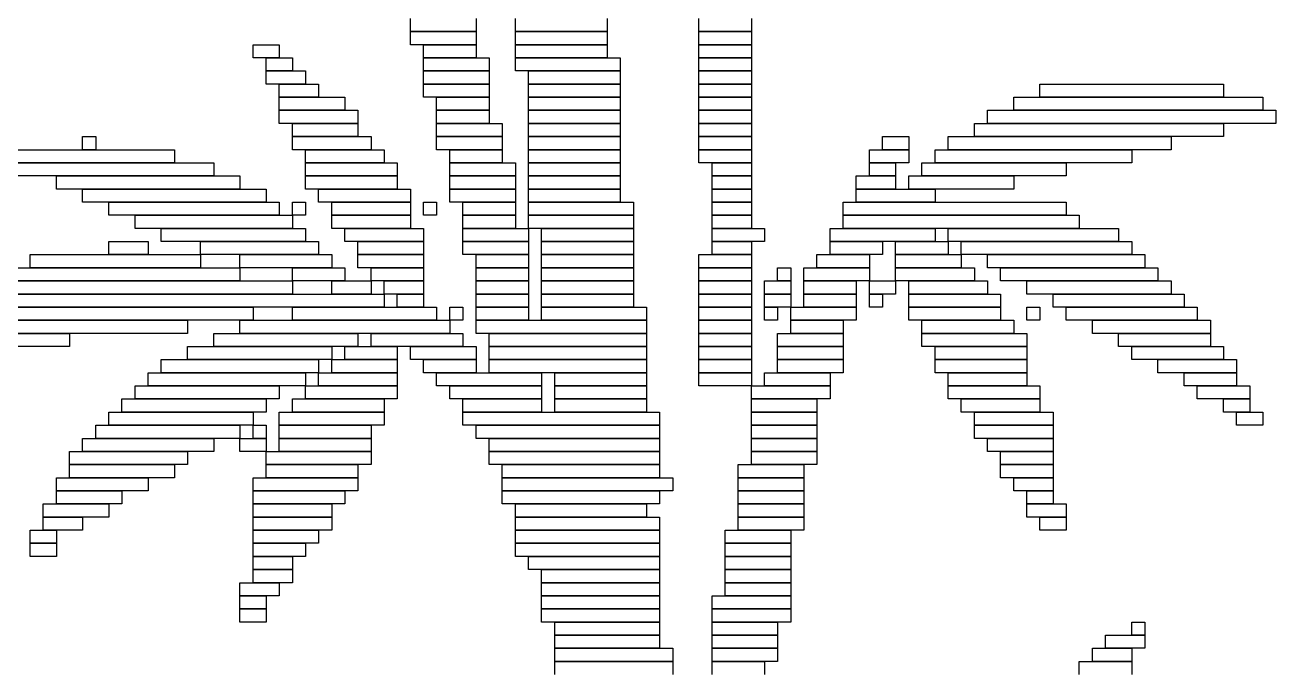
# Model space of a CAD drawing. Extents: x 39 to 985, y 65 to 958.
# Drawn here: x 880.6 to 976, y 337.5 to 386.5 of the extents above; entities that cross this region are included whole.
import ezdxf

# ---------------------------------------------------------------- set-up
doc = ezdxf.new("R2010")
doc.units = 0

msp = doc.modelspace()

# ---------------------------------------------------------------- linework, layer by layer
for p, q in [((910, 386), (910, 387)), ((915, 387), (915, 386)), ((918, 386), (918, 387)), ((925, 387), (925, 386)), ((932, 386), (932, 387)), ((936, 387), (936, 386)), ((915, 386), (910, 386)), ((910, 386), (915, 386)), ((910, 385), (910, 386)), ((915, 386), (915, 385)), ((925, 386), (918, 386)), ((918, 386), (925, 386)), ((918, 385), (918, 386)), ((925, 386), (925, 385)), ((936, 386), (932, 386)), ((932, 386), (936, 386)), ((932, 385), (932, 386)), ((936, 386), (936, 385)), ((898, 385), (900, 385)), ((898, 384), (898, 385)), ((900, 385), (900, 384)), ((915, 385), (910, 385)), ((911, 385), (915, 385)), ((911, 384), (911, 385)), ((915, 385), (915, 384)), ((925, 385), (918, 385)), ((918, 385), (925, 385)), ((918, 384), (918, 385)), ((925, 385), (925, 384)), ((936, 385), (932, 385)), ((932, 385), (936, 385)), ((932, 384), (932, 385)), ((936, 385), (936, 384)), ((900, 384), (898, 384)), ((899, 384), (901, 384)), ((899, 383), (899, 384)), ((901, 384), (901, 383)), ((915, 384), (911, 384)), ((911, 384), (916, 384)), ((911, 383), (911, 384)), ((916, 384), (916, 383)), ((925, 384), (918, 384)), ((918, 384), (926, 384)), ((918, 383), (918, 384)), ((926, 384), (926, 383)), ((936, 384), (932, 384)), ((932, 384), (936, 384)), ((932, 383), (932, 384)), ((936, 384), (936, 383)), ((901, 383), (899, 383)), ((899, 383), (902, 383)), ((899, 382), (899, 383)), ((902, 383), (902, 382)), ((916, 383), (911, 383)), ((911, 383), (916, 383)), ((911, 382), (911, 383)), ((916, 383), (916, 382)), ((926, 383), (918, 383)), ((919, 383), (926, 383)), ((919, 382), (919, 383)), ((926, 383), (926, 382)), ((936, 383), (932, 383)), ((932, 383), (936, 383)), ((932, 382), (932, 383)), ((936, 383), (936, 382)), ((902, 382), (899, 382)), ((900, 382), (903, 382)), ((900, 381), (900, 382)), ((903, 382), (903, 381)), ((916, 382), (911, 382)), ((911, 382), (916, 382)), ((911, 381), (911, 382)), ((916, 382), (916, 381)), ((926, 382), (919, 382)), ((919, 382), (926, 382)), ((919, 381), (919, 382)), ((926, 382), (926, 381)), ((936, 382), (932, 382)), ((932, 382), (936, 382)), ((932, 381), (932, 382)), ((936, 382), (936, 381)), ((958, 382), (972, 382)), ((958, 381), (958, 382)), ((972, 382), (972, 381)), ((903, 381), (900, 381)), ((900, 381), (905, 381)), ((900, 380), (900, 381)), ((905, 381), (905, 380)), ((916, 381), (911, 381)), ((912, 381), (916, 381)), ((912, 380), (912, 381)), ((916, 381), (916, 380)), ((926, 381), (919, 381)), ((919, 381), (926, 381)), ((919, 380), (919, 381)), ((926, 381), (926, 380)), ((936, 381), (932, 381)), ((932, 381), (936, 381)), ((932, 380), (932, 381)), ((936, 381), (936, 380)), ((956, 381), (975, 381)), ((956, 380), (956, 381)), ((972, 381), (958, 381)), ((975, 381), (975, 380)), ((905, 380), (900, 380)), ((900, 380), (906, 380)), ((900, 379), (900, 380)), ((906, 380), (906, 379)), ((916, 380), (912, 380)), ((912, 380), (916, 380)), ((912, 379), (912, 380)), ((916, 380), (916, 379)), ((926, 380), (919, 380)), ((919, 380), (926, 380)), ((919, 379), (919, 380)), ((926, 380), (926, 379)), ((936, 380), (932, 380)), ((932, 380), (936, 380)), ((932, 379), (932, 380)), ((936, 380), (936, 379)), ((954, 380), (976, 380)), ((954, 379), (954, 380)), ((975, 380), (956, 380)), ((976, 380), (976, 379)), ((906, 379), (900, 379)), ((901, 379), (906, 379)), ((901, 378), (901, 379)), ((906, 379), (906, 378)), ((916, 379), (912, 379)), ((912, 379), (917, 379)), ((912, 378), (912, 379)), ((917, 379), (917, 378)), ((926, 379), (919, 379)), ((919, 379), (926, 379)), ((919, 378), (919, 379)), ((926, 379), (926, 378)), ((936, 379), (932, 379)), ((932, 379), (936, 379)), ((932, 378), (932, 379)), ((936, 379), (936, 378)), ((953, 379), (972, 379)), ((953, 378), (953, 379)), ((976, 379), (954, 379)), ((972, 379), (972, 378)), ((885, 378), (886, 378)), ((885, 377), (885, 378)), ((886, 378), (886, 377)), ((906, 378), (901, 378)), ((901, 378), (907, 378)), ((901, 377), (901, 378)), ((907, 378), (907, 377)), ((917, 378), (912, 378)), ((912, 378), (917, 378)), ((912, 377), (912, 378)), ((917, 378), (917, 377)), ((926, 378), (919, 378)), ((919, 378), (926, 378)), ((919, 377), (919, 378)), ((926, 378), (926, 377)), ((936, 378), (932, 378)), ((932, 378), (936, 378)), ((932, 377), (932, 378)), ((936, 378), (936, 377)), ((946, 378), (948, 378)), ((946, 377), (946, 378)), ((948, 378), (948, 377)), ((951, 378), (968, 378)), ((951, 377), (951, 378)), ((972, 378), (953, 378)), ((968, 378), (968, 377)), ((879, 377), (892, 377)), ((886, 377), (885, 377)), ((892, 377), (892, 376)), ((907, 377), (901, 377)), ((902, 377), (908, 377)), ((902, 376), (902, 377)), ((908, 377), (908, 376)), ((917, 377), (912, 377)), ((913, 377), (917, 377)), ((913, 376), (913, 377)), ((917, 377), (917, 376)), ((926, 377), (919, 377)), ((919, 377), (926, 377)), ((919, 376), (919, 377)), ((926, 377), (926, 376)), ((936, 377), (932, 377)), ((932, 377), (936, 377)), ((932, 376), (932, 377)), ((936, 377), (936, 376)), ((945, 377), (948, 377)), ((945, 376), (945, 377)), ((948, 377), (946, 377)), ((948, 377), (948, 376)), ((950, 377), (965, 377)), ((950, 376), (950, 377)), ((968, 377), (951, 377)), ((965, 377), (965, 376)), ((892, 376), (879, 376)), ((879, 376), (895, 376)), ((895, 376), (895, 375)), ((908, 376), (902, 376)), ((902, 376), (909, 376)), ((902, 375), (902, 376)), ((909, 376), (909, 375)), ((917, 376), (913, 376)), ((913, 376), (918, 376)), ((913, 375), (913, 376)), ((918, 376), (918, 375)), ((926, 376), (919, 376)), ((919, 376), (926, 376)), ((919, 375), (919, 376)), ((926, 376), (926, 375)), ((936, 376), (932, 376)), ((933, 376), (936, 376)), ((933, 375), (933, 376)), ((936, 376), (936, 375)), ((948, 376), (945, 376)), ((945, 376), (947, 376)), ((945, 375), (945, 376)), ((947, 376), (947, 375)), ((949, 376), (960, 376)), ((949, 375), (949, 376)), ((965, 376), (950, 376)), ((960, 376), (960, 375)), ((895, 375), (879, 375)), ((883, 375), (897, 375)), ((883, 374), (883, 375)), ((897, 375), (897, 374)), ((909, 375), (902, 375)), ((902, 375), (909, 375)), ((902, 374), (902, 375)), ((909, 375), (909, 374)), ((918, 375), (913, 375)), ((913, 375), (918, 375)), ((913, 374), (913, 375)), ((918, 375), (918, 374)), ((926, 375), (919, 375)), ((919, 375), (926, 375)), ((919, 374), (919, 375)), ((926, 375), (926, 374)), ((936, 375), (933, 375)), ((933, 375), (936, 375)), ((933, 374), (933, 375)), ((936, 375), (936, 374)), ((944, 375), (947, 375)), ((944, 374), (944, 375)), ((947, 375), (945, 375)), ((947, 375), (947, 374)), ((948, 375), (956, 375)), ((948, 374), (948, 375)), ((960, 375), (949, 375)), ((956, 375), (956, 374)), ((897, 374), (883, 374)), ((885, 374), (899, 374)), ((885, 373), (885, 374)), ((899, 374), (899, 373)), ((909, 374), (902, 374)), ((903, 374), (910, 374)), ((903, 373), (903, 374)), ((910, 374), (910, 373)), ((918, 374), (913, 374)), ((913, 374), (918, 374)), ((913, 373), (913, 374)), ((918, 374), (918, 373)), ((926, 374), (919, 374)), ((919, 374), (926, 374)), ((919, 373), (919, 374)), ((926, 374), (926, 373)), ((936, 374), (933, 374)), ((933, 374), (936, 374)), ((933, 373), (933, 374)), ((936, 374), (936, 373)), ((947, 374), (944, 374)), ((944, 374), (950, 374)), ((944, 373), (944, 374)), ((956, 374), (948, 374)), ((950, 374), (950, 373)), ((899, 373), (885, 373)), ((887, 373), (900, 373)), ((887, 372), (887, 373)), ((900, 373), (900, 372)), ((901, 373), (902, 373)), ((901, 372), (901, 373)), ((902, 373), (902, 372)), ((910, 373), (903, 373)), ((904, 373), (910, 373)), ((904, 372), (904, 373)), ((910, 373), (910, 372)), ((911, 373), (912, 373)), ((911, 372), (911, 373)), ((912, 373), (912, 372)), ((918, 373), (913, 373)), ((914, 373), (918, 373)), ((914, 372), (914, 373)), ((918, 373), (918, 372)), ((926, 373), (919, 373)), ((919, 373), (927, 373)), ((919, 372), (919, 373)), ((927, 373), (927, 372)), ((936, 373), (933, 373)), ((933, 373), (936, 373)), ((933, 372), (933, 373)), ((936, 373), (936, 372)), ((943, 373), (960, 373)), ((943, 372), (943, 373)), ((950, 373), (944, 373)), ((960, 373), (960, 372)), ((900, 372), (887, 372)), ((889, 372), (901, 372)), ((889, 371), (889, 372)), ((902, 372), (901, 372)), ((901, 372), (901, 371)), ((910, 372), (904, 372)), ((904, 372), (910, 372)), ((904, 371), (904, 372)), ((910, 372), (910, 371)), ((912, 372), (911, 372)), ((918, 372), (914, 372)), ((914, 372), (918, 372)), ((914, 371), (914, 372)), ((918, 372), (918, 371)), ((927, 372), (919, 372)), ((919, 372), (927, 372)), ((919, 371), (919, 372)), ((927, 372), (927, 371)), ((936, 372), (933, 372)), ((933, 372), (936, 372)), ((933, 371), (933, 372)), ((936, 372), (936, 371)), ((960, 372), (943, 372)), ((943, 372), (961, 372)), ((943, 371), (943, 372)), ((961, 372), (961, 371)), ((901, 371), (889, 371)), ((891, 371), (902, 371)), ((891, 370), (891, 371)), ((902, 371), (902, 370)), ((910, 371), (904, 371)), ((905, 371), (911, 371)), ((905, 370), (905, 371)), ((911, 371), (911, 370)), ((918, 371), (914, 371)), ((914, 371), (919, 371)), ((914, 370), (914, 371)), ((927, 371), (919, 371)), ((919, 371), (919, 370)), ((920, 371), (927, 371)), ((920, 370), (920, 371)), ((927, 371), (927, 370)), ((936, 371), (933, 371)), ((933, 371), (937, 371)), ((933, 370), (933, 371)), ((937, 371), (937, 370)), ((942, 371), (950, 371)), ((942, 370), (942, 371)), ((961, 371), (943, 371)), ((950, 371), (950, 370)), ((951, 371), (964, 371)), ((951, 370), (951, 371)), ((964, 371), (964, 370)), ((887, 370), (890, 370)), ((887, 369), (887, 370)), ((890, 370), (890, 369)), ((902, 370), (891, 370)), ((894, 370), (903, 370)), ((894, 369), (894, 370)), ((903, 370), (903, 369)), ((911, 370), (905, 370)), ((906, 370), (911, 370)), ((906, 369), (906, 370)), ((911, 370), (911, 369)), ((919, 370), (914, 370)), ((914, 370), (919, 370)), ((914, 369), (914, 370)), ((919, 370), (919, 369)), ((927, 370), (920, 370)), ((920, 370), (927, 370)), ((920, 369), (920, 370)), ((927, 370), (927, 369)), ((937, 370), (933, 370)), ((933, 370), (936, 370)), ((933, 369), (933, 370)), ((936, 370), (936, 369)), ((950, 370), (942, 370)), ((942, 370), (946, 370)), ((942, 369), (942, 370)), ((946, 370), (946, 369)), ((947, 370), (951, 370)), ((947, 369), (947, 370)), ((964, 370), (951, 370)), ((951, 370), (951, 369)), ((952, 370), (965, 370)), ((952, 369), (952, 370)), ((965, 370), (965, 369)), ((881, 369), (894, 369)), ((881, 368), (881, 369)), ((890, 369), (887, 369)), ((903, 369), (894, 369)), ((894, 369), (894, 368)), ((897, 369), (904, 369)), ((897, 368), (897, 369)), ((904, 369), (904, 368)), ((911, 369), (906, 369)), ((906, 369), (911, 369)), ((906, 368), (906, 369)), ((911, 369), (911, 368)), ((919, 369), (914, 369)), ((915, 369), (919, 369)), ((915, 368), (915, 369)), ((919, 369), (919, 368)), ((927, 369), (920, 369)), ((920, 369), (927, 369)), ((920, 368), (920, 369)), ((927, 369), (927, 368)), ((932, 369), (936, 369)), ((932, 368), (932, 369)), ((936, 369), (933, 369)), ((936, 369), (936, 368)), ((941, 369), (945, 369)), ((941, 368), (941, 369)), ((946, 369), (942, 369)), ((945, 369), (945, 368)), ((951, 369), (947, 369)), ((947, 369), (952, 369)), ((947, 368), (947, 369)), ((965, 369), (952, 369)), ((952, 369), (952, 368)), ((954, 369), (966, 369)), ((954, 368), (954, 369)), ((966, 369), (966, 368)), ((878, 368), (897, 368)), ((894, 368), (881, 368)), ((904, 368), (897, 368)), ((897, 368), (897, 367)), ((901, 368), (905, 368)), ((901, 367), (901, 368)), ((905, 368), (905, 367)), ((911, 368), (906, 368)), ((907, 368), (911, 368)), ((907, 367), (907, 368)), ((911, 368), (911, 367)), ((919, 368), (915, 368)), ((915, 368), (919, 368)), ((915, 367), (915, 368)), ((919, 368), (919, 367)), ((927, 368), (920, 368)), ((920, 368), (927, 368)), ((920, 367), (920, 368)), ((927, 368), (927, 367)), ((936, 368), (932, 368)), ((932, 368), (936, 368)), ((932, 367), (932, 368)), ((936, 368), (936, 367)), ((938, 368), (939, 368)), ((938, 367), (938, 368)), ((939, 368), (939, 367)), ((940, 368), (945, 368)), ((940, 367), (940, 368)), ((945, 368), (941, 368)), ((945, 368), (945, 367)), ((952, 368), (947, 368)), ((947, 368), (953, 368)), ((947, 367), (947, 368)), ((953, 368), (953, 367)), ((966, 368), (954, 368)), ((955, 368), (967, 368)), ((955, 367), (955, 368)), ((967, 368), (967, 367)), ((876, 367), (901, 367)), ((897, 367), (878, 367)), ((905, 367), (901, 367)), ((901, 367), (901, 366)), ((904, 367), (907, 367)), ((904, 366), (904, 367)), ((911, 367), (907, 367)), ((907, 367), (907, 366)), ((908, 367), (911, 367)), ((908, 366), (908, 367)), ((911, 367), (911, 366)), ((919, 367), (915, 367)), ((915, 367), (919, 367)), ((915, 366), (915, 367)), ((919, 367), (919, 366)), ((927, 367), (920, 367)), ((920, 367), (927, 367)), ((920, 366), (920, 367)), ((927, 367), (927, 366)), ((936, 367), (932, 367)), ((932, 367), (936, 367)), ((932, 366), (932, 367)), ((936, 367), (936, 366)), ((937, 367), (939, 367)), ((937, 366), (937, 367)), ((939, 367), (938, 367)), ((939, 367), (939, 366)), ((945, 367), (940, 367)), ((940, 367), (944, 367)), ((940, 366), (940, 367)), ((944, 367), (944, 366)), ((945, 367), (947, 367)), ((945, 366), (945, 367)), ((953, 367), (947, 367)), ((947, 367), (947, 366)), ((948, 367), (954, 367)), ((948, 366), (948, 367)), ((954, 367), (954, 366)), ((967, 367), (955, 367)), ((957, 367), (968, 367)), ((957, 366), (957, 367)), ((968, 367), (968, 366)), ((874, 366), (908, 366)), ((901, 366), (876, 366)), ((907, 366), (904, 366)), ((911, 366), (908, 366)), ((908, 366), (908, 365)), ((909, 366), (911, 366)), ((909, 365), (909, 366)), ((911, 366), (911, 365)), ((919, 366), (915, 366)), ((915, 366), (919, 366)), ((915, 365), (915, 366)), ((919, 366), (919, 365)), ((927, 366), (920, 366)), ((920, 366), (927, 366)), ((920, 365), (920, 366)), ((927, 366), (927, 365)), ((936, 366), (932, 366)), ((932, 366), (936, 366)), ((932, 365), (932, 366)), ((936, 366), (936, 365)), ((939, 366), (937, 366)), ((937, 366), (939, 366)), ((937, 365), (937, 366)), ((939, 366), (939, 365)), ((944, 366), (940, 366)), ((940, 366), (944, 366)), ((940, 365), (940, 366)), ((944, 366), (944, 365)), ((947, 366), (945, 366)), ((945, 366), (946, 366)), ((945, 365), (945, 366)), ((946, 366), (946, 365)), ((954, 366), (948, 366)), ((948, 366), (955, 366)), ((948, 365), (948, 366)), ((955, 366), (955, 365)), ((968, 366), (957, 366)), ((959, 366), (969, 366)), ((959, 365), (959, 366)), ((969, 366), (969, 365)), ((872, 365), (898, 365)), ((908, 365), (874, 365)), ((898, 365), (898, 364)), ((901, 365), (912, 365)), ((901, 364), (901, 365)), ((911, 365), (909, 365)), ((912, 365), (912, 364)), ((913, 365), (914, 365)), ((913, 364), (913, 365)), ((914, 365), (914, 364)), ((919, 365), (915, 365)), ((915, 365), (919, 365)), ((915, 364), (915, 365)), ((919, 365), (919, 364)), ((927, 365), (920, 365)), ((920, 365), (928, 365)), ((920, 364), (920, 365)), ((928, 365), (928, 364)), ((936, 365), (932, 365)), ((932, 365), (936, 365)), ((932, 364), (932, 365)), ((936, 365), (936, 364)), ((939, 365), (937, 365)), ((937, 365), (938, 365)), ((937, 364), (937, 365)), ((938, 365), (938, 364)), ((939, 365), (944, 365)), ((939, 364), (939, 365)), ((944, 365), (940, 365)), ((944, 365), (944, 364)), ((946, 365), (945, 365)), ((955, 365), (948, 365)), ((948, 365), (955, 365)), ((948, 364), (948, 365)), ((955, 365), (955, 364)), ((957, 365), (958, 365)), ((957, 364), (957, 365)), ((958, 365), (958, 364)), ((969, 365), (959, 365)), ((960, 365), (970, 365)), ((960, 364), (960, 365)), ((970, 365), (970, 364)), ((871, 364), (893, 364)), ((898, 364), (872, 364)), ((893, 364), (893, 363)), ((897, 364), (913, 364)), ((897, 363), (897, 364)), ((912, 364), (901, 364)), ((914, 364), (913, 364)), ((913, 364), (913, 363)), ((919, 364), (915, 364)), ((915, 364), (928, 364)), ((915, 363), (915, 364)), ((928, 364), (920, 364)), ((928, 364), (928, 363)), ((936, 364), (932, 364)), ((932, 364), (936, 364)), ((932, 363), (932, 364)), ((936, 364), (936, 363)), ((938, 364), (937, 364)), ((944, 364), (939, 364)), ((939, 364), (943, 364)), ((939, 363), (939, 364)), ((943, 364), (943, 363)), ((955, 364), (948, 364)), ((949, 364), (956, 364)), ((949, 363), (949, 364)), ((956, 364), (956, 363)), ((958, 364), (957, 364)), ((970, 364), (960, 364)), ((962, 364), (971, 364)), ((962, 363), (962, 364)), ((971, 364), (971, 363)), ((869, 363), (884, 363)), ((893, 363), (871, 363)), ((884, 363), (884, 362)), ((895, 363), (906, 363)), ((895, 362), (895, 363)), ((913, 363), (897, 363)), ((906, 363), (906, 362)), ((907, 363), (914, 363)), ((907, 362), (907, 363)), ((914, 363), (914, 362)), ((928, 363), (915, 363)), ((916, 363), (928, 363)), ((916, 362), (916, 363)), ((928, 363), (928, 362)), ((936, 363), (932, 363)), ((932, 363), (936, 363)), ((932, 362), (932, 363)), ((936, 363), (936, 362)), ((938, 363), (943, 363)), ((938, 362), (938, 363)), ((943, 363), (939, 363)), ((943, 363), (943, 362)), ((956, 363), (949, 363)), ((949, 363), (957, 363)), ((949, 362), (949, 363)), ((957, 363), (957, 362)), ((971, 363), (962, 363)), ((964, 363), (971, 363)), ((964, 362), (964, 363)), ((971, 363), (971, 362)), ((884, 362), (869, 362)), ((893, 362), (904, 362)), ((893, 361), (893, 362)), ((906, 362), (895, 362)), ((904, 362), (904, 361)), ((905, 362), (909, 362)), ((905, 361), (905, 362)), ((914, 362), (907, 362)), ((909, 362), (909, 361)), ((910, 362), (915, 362)), ((910, 361), (910, 362)), ((915, 362), (915, 361)), ((928, 362), (916, 362)), ((916, 362), (928, 362)), ((916, 361), (916, 362)), ((928, 362), (928, 361)), ((936, 362), (932, 362)), ((932, 362), (936, 362)), ((932, 361), (932, 362)), ((936, 362), (936, 361)), ((943, 362), (938, 362)), ((938, 362), (943, 362)), ((938, 361), (938, 362)), ((943, 362), (943, 361)), ((957, 362), (949, 362)), ((950, 362), (957, 362)), ((950, 361), (950, 362)), ((957, 362), (957, 361)), ((971, 362), (964, 362)), ((965, 362), (972, 362)), ((965, 361), (965, 362)), ((972, 362), (972, 361)), ((891, 361), (903, 361)), ((891, 360), (891, 361)), ((904, 361), (893, 361)), ((903, 361), (903, 360)), ((904, 361), (909, 361)), ((904, 360), (904, 361)), ((909, 361), (905, 361)), ((909, 361), (909, 360)), ((915, 361), (910, 361)), ((911, 361), (915, 361)), ((911, 360), (911, 361)), ((915, 361), (915, 360)), ((928, 361), (916, 361)), ((916, 361), (928, 361)), ((916, 360), (916, 361)), ((928, 361), (928, 360)), ((936, 361), (932, 361)), ((932, 361), (936, 361)), ((932, 360), (932, 361)), ((936, 361), (936, 360)), ((943, 361), (938, 361)), ((938, 361), (943, 361)), ((938, 360), (938, 361)), ((943, 361), (943, 360)), ((957, 361), (950, 361)), ((950, 361), (957, 361)), ((950, 360), (950, 361)), ((957, 361), (957, 360)), ((972, 361), (965, 361)), ((967, 361), (973, 361)), ((967, 360), (967, 361)), ((973, 361), (973, 360)), ((890, 360), (902, 360)), ((890, 359), (890, 360)), ((903, 360), (891, 360)), ((902, 360), (902, 359)), ((903, 360), (909, 360)), ((903, 359), (903, 360)), ((909, 360), (904, 360)), ((909, 360), (909, 359)), ((915, 360), (911, 360)), ((912, 360), (920, 360)), ((912, 359), (912, 360)), ((928, 360), (916, 360)), ((920, 360), (920, 359)), ((921, 360), (928, 360)), ((921, 359), (921, 360)), ((928, 360), (928, 359)), ((936, 360), (932, 360)), ((932, 360), (936, 360)), ((932, 359), (932, 360)), ((936, 360), (936, 359)), ((937, 360), (942, 360)), ((937, 359), (937, 360)), ((943, 360), (938, 360)), ((942, 360), (942, 359)), ((957, 360), (950, 360)), ((951, 360), (957, 360)), ((951, 359), (951, 360)), ((957, 360), (957, 359)), ((973, 360), (967, 360)), ((969, 360), (973, 360)), ((969, 359), (969, 360)), ((973, 360), (973, 359)), ((889, 359), (900, 359)), ((889, 358), (889, 359)), ((902, 359), (890, 359)), ((900, 359), (900, 358)), ((902, 359), (909, 359)), ((902, 358), (902, 359)), ((909, 359), (903, 359)), ((909, 359), (909, 358)), ((920, 359), (912, 359)), ((913, 359), (920, 359)), ((913, 358), (913, 359)), ((920, 359), (920, 358)), ((928, 359), (921, 359)), ((921, 359), (928, 359)), ((921, 358), (921, 359)), ((928, 359), (928, 358)), ((936, 359), (932, 359)), ((936, 359), (942, 359)), ((936, 358), (936, 359)), ((942, 359), (937, 359)), ((942, 359), (942, 358)), ((957, 359), (951, 359)), ((951, 359), (958, 359)), ((951, 358), (951, 359)), ((958, 359), (958, 358)), ((973, 359), (969, 359)), ((970, 359), (974, 359)), ((970, 358), (970, 359)), ((974, 359), (974, 358)), ((888, 358), (899, 358)), ((888, 357), (888, 358)), ((900, 358), (889, 358)), ((899, 358), (899, 357)), ((901, 358), (908, 358)), ((901, 357), (901, 358)), ((909, 358), (902, 358)), ((908, 358), (908, 357)), ((920, 358), (913, 358)), ((914, 358), (920, 358)), ((914, 357), (914, 358)), ((920, 358), (920, 357)), ((928, 358), (921, 358)), ((921, 358), (928, 358)), ((921, 357), (921, 358)), ((928, 358), (928, 357)), ((942, 358), (936, 358)), ((936, 358), (941, 358)), ((936, 357), (936, 358)), ((941, 358), (941, 357)), ((958, 358), (951, 358)), ((952, 358), (958, 358)), ((952, 357), (952, 358)), ((958, 358), (958, 357)), ((974, 358), (970, 358)), ((972, 358), (974, 358)), ((972, 357), (972, 358)), ((974, 358), (974, 357)), ((887, 357), (898, 357)), ((887, 356), (887, 357)), ((899, 357), (888, 357)), ((898, 357), (898, 356)), ((900, 357), (908, 357)), ((900, 356), (900, 357)), ((908, 357), (901, 357)), ((908, 357), (908, 356)), ((920, 357), (914, 357)), ((914, 357), (929, 357)), ((914, 356), (914, 357)), ((928, 357), (921, 357)), ((929, 357), (929, 356)), ((941, 357), (936, 357)), ((936, 357), (941, 357)), ((936, 356), (936, 357)), ((941, 357), (941, 356)), ((958, 357), (952, 357)), ((953, 357), (959, 357)), ((953, 356), (953, 357)), ((959, 357), (959, 356)), ((974, 357), (972, 357)), ((973, 357), (975, 357)), ((973, 356), (973, 357)), ((975, 357), (975, 356)), ((886, 356), (897, 356)), ((886, 355), (886, 356)), ((898, 356), (887, 356)), ((897, 356), (897, 355)), ((898, 356), (899, 356)), ((898, 355), (898, 356)), ((899, 356), (899, 355)), ((908, 356), (900, 356)), ((900, 356), (907, 356)), ((900, 355), (900, 356)), ((907, 356), (907, 355)), ((929, 356), (914, 356)), ((915, 356), (929, 356)), ((915, 355), (915, 356)), ((929, 356), (929, 355)), ((941, 356), (936, 356)), ((936, 356), (941, 356)), ((936, 355), (936, 356)), ((941, 356), (941, 355)), ((959, 356), (953, 356)), ((953, 356), (959, 356)), ((953, 355), (953, 356)), ((959, 356), (959, 355)), ((975, 356), (973, 356)), ((885, 355), (895, 355)), ((885, 354), (885, 355)), ((897, 355), (886, 355)), ((895, 355), (895, 354)), ((897, 355), (899, 355)), ((897, 354), (897, 355)), ((899, 355), (898, 355)), ((899, 355), (899, 354)), ((907, 355), (900, 355)), ((900, 355), (907, 355)), ((900, 354), (900, 355)), ((907, 355), (907, 354)), ((929, 355), (915, 355)), ((916, 355), (929, 355)), ((916, 354), (916, 355)), ((929, 355), (929, 354)), ((941, 355), (936, 355)), ((936, 355), (941, 355)), ((936, 354), (936, 355)), ((941, 355), (941, 354)), ((959, 355), (953, 355)), ((954, 355), (959, 355)), ((954, 354), (954, 355)), ((959, 355), (959, 354)), ((884, 354), (893, 354)), ((884, 353), (884, 354)), ((895, 354), (885, 354)), ((893, 354), (893, 353)), ((899, 354), (897, 354)), ((899, 354), (907, 354)), ((899, 353), (899, 354)), ((907, 354), (900, 354)), ((907, 354), (907, 353)), ((929, 354), (916, 354)), ((916, 354), (929, 354)), ((916, 353), (916, 354)), ((929, 354), (929, 353)), ((941, 354), (936, 354)), ((936, 354), (941, 354)), ((936, 353), (936, 354)), ((941, 354), (941, 353)), ((959, 354), (954, 354)), ((955, 354), (959, 354)), ((955, 353), (955, 354)), ((959, 354), (959, 353)), ((893, 353), (884, 353)), ((884, 353), (892, 353)), ((884, 352), (884, 353)), ((892, 353), (892, 352)), ((907, 353), (899, 353)), ((899, 353), (906, 353)), ((899, 352), (899, 353)), ((906, 353), (906, 352)), ((929, 353), (916, 353)), ((917, 353), (929, 353)), ((917, 352), (917, 353)), ((929, 353), (929, 352)), ((935, 353), (940, 353)), ((935, 352), (935, 353)), ((941, 353), (936, 353)), ((940, 353), (940, 352)), ((959, 353), (955, 353)), ((955, 353), (959, 353)), ((955, 352), (955, 353)), ((959, 353), (959, 352)), ((883, 352), (890, 352)), ((883, 351), (883, 352)), ((892, 352), (884, 352)), ((890, 352), (890, 351)), ((898, 352), (906, 352)), ((898, 351), (898, 352)), ((906, 352), (899, 352)), ((906, 352), (906, 351)), ((929, 352), (917, 352)), ((917, 352), (930, 352)), ((917, 351), (917, 352)), ((930, 352), (930, 351)), ((940, 352), (935, 352)), ((935, 352), (940, 352)), ((935, 351), (935, 352)), ((940, 352), (940, 351)), ((959, 352), (955, 352)), ((956, 352), (959, 352)), ((956, 351), (956, 352)), ((959, 352), (959, 351)), ((890, 351), (883, 351)), ((883, 351), (888, 351)), ((883, 350), (883, 351)), ((888, 351), (888, 350)), ((906, 351), (898, 351)), ((898, 351), (905, 351)), ((898, 350), (898, 351)), ((905, 351), (905, 350)), ((930, 351), (917, 351)), ((917, 351), (929, 351)), ((917, 350), (917, 351)), ((929, 351), (929, 350)), ((940, 351), (935, 351)), ((935, 351), (940, 351)), ((935, 350), (935, 351)), ((940, 351), (940, 350)), ((959, 351), (956, 351)), ((957, 351), (959, 351)), ((957, 350), (957, 351)), ((959, 351), (959, 350)), ((882, 350), (887, 350)), ((882, 349), (882, 350)), ((888, 350), (883, 350)), ((887, 350), (887, 349)), ((905, 350), (898, 350)), ((898, 350), (904, 350)), ((898, 349), (898, 350)), ((904, 350), (904, 349)), ((929, 350), (917, 350)), ((918, 350), (928, 350)), ((918, 349), (918, 350)), ((928, 350), (928, 349)), ((940, 350), (935, 350)), ((935, 350), (940, 350)), ((935, 349), (935, 350)), ((940, 350), (940, 349)), ((959, 350), (957, 350)), ((957, 350), (960, 350)), ((957, 349), (957, 350)), ((960, 350), (960, 349)), ((887, 349), (882, 349)), ((882, 349), (885, 349)), ((882, 348), (882, 349)), ((885, 349), (885, 348)), ((904, 349), (898, 349)), ((898, 349), (904, 349)), ((898, 348), (898, 349)), ((904, 349), (904, 348)), ((928, 349), (918, 349)), ((918, 349), (929, 349)), ((918, 348), (918, 349)), ((929, 349), (929, 348)), ((940, 349), (935, 349)), ((935, 349), (940, 349)), ((935, 348), (935, 349)), ((940, 349), (940, 348)), ((960, 349), (957, 349)), ((958, 349), (960, 349)), ((958, 348), (958, 349)), ((960, 349), (960, 348)), ((881, 348), (883, 348)), ((881, 347), (881, 348)), ((885, 348), (882, 348)), ((883, 348), (883, 347)), ((904, 348), (898, 348)), ((898, 348), (903, 348)), ((898, 347), (898, 348)), ((903, 348), (903, 347)), ((929, 348), (918, 348)), ((918, 348), (929, 348)), ((918, 347), (918, 348)), ((929, 348), (929, 347)), ((934, 348), (939, 348)), ((934, 347), (934, 348)), ((940, 348), (935, 348)), ((939, 348), (939, 347)), ((960, 348), (958, 348)), ((883, 347), (881, 347)), ((881, 347), (883, 347)), ((881, 346), (881, 347)), ((883, 347), (883, 346)), ((903, 347), (898, 347)), ((898, 347), (902, 347)), ((898, 346), (898, 347)), ((902, 347), (902, 346)), ((929, 347), (918, 347)), ((918, 347), (929, 347)), ((918, 346), (918, 347)), ((929, 347), (929, 346)), ((939, 347), (934, 347)), ((934, 347), (939, 347)), ((934, 346), (934, 347)), ((939, 347), (939, 346)), ((883, 346), (881, 346)), ((902, 346), (898, 346)), ((898, 346), (901, 346)), ((898, 345), (898, 346)), ((901, 346), (901, 345)), ((929, 346), (918, 346)), ((919, 346), (929, 346)), ((919, 345), (919, 346)), ((929, 346), (929, 345)), ((939, 346), (934, 346)), ((934, 346), (939, 346)), ((934, 345), (934, 346)), ((939, 346), (939, 345)), ((901, 345), (898, 345)), ((898, 345), (901, 345)), ((898, 344), (898, 345)), ((901, 345), (901, 344)), ((929, 345), (919, 345)), ((920, 345), (929, 345)), ((920, 344), (920, 345)), ((929, 345), (929, 344)), ((939, 345), (934, 345)), ((934, 345), (939, 345)), ((934, 344), (934, 345)), ((939, 345), (939, 344)), ((897, 344), (900, 344)), ((897, 343), (897, 344)), ((901, 344), (898, 344)), ((900, 344), (900, 343)), ((929, 344), (920, 344)), ((920, 344), (929, 344)), ((920, 343), (920, 344)), ((929, 344), (929, 343)), ((939, 344), (934, 344)), ((934, 344), (939, 344)), ((934, 343), (934, 344)), ((939, 344), (939, 343)), ((900, 343), (897, 343)), ((897, 343), (899, 343)), ((897, 342), (897, 343)), ((899, 343), (899, 342)), ((929, 343), (920, 343)), ((920, 343), (929, 343)), ((920, 342), (920, 343)), ((929, 343), (929, 342)), ((933, 343), (939, 343)), ((933, 342), (933, 343)), ((939, 343), (934, 343)), ((939, 343), (939, 342)), ((899, 342), (897, 342)), ((897, 342), (899, 342)), ((897, 341), (897, 342)), ((899, 342), (899, 341)), ((929, 342), (920, 342)), ((920, 342), (929, 342)), ((920, 341), (920, 342)), ((929, 342), (929, 341)), ((939, 342), (933, 342)), ((933, 342), (939, 342)), ((933, 341), (933, 342)), ((939, 342), (939, 341)), ((899, 341), (897, 341)), ((929, 341), (920, 341)), ((921, 341), (929, 341)), ((921, 340), (921, 341)), ((929, 341), (929, 340)), ((939, 341), (933, 341)), ((933, 341), (938, 341)), ((933, 340), (933, 341)), ((938, 341), (938, 340)), ((965, 341), (966, 341)), ((965, 340), (965, 341)), ((966, 341), (966, 340)), ((929, 340), (921, 340)), ((921, 340), (929, 340)), ((921, 339), (921, 340)), ((929, 340), (929, 339)), ((938, 340), (933, 340)), ((933, 340), (938, 340)), ((933, 339), (933, 340)), ((938, 340), (938, 339)), ((963, 340), (966, 340)), ((963, 339), (963, 340)), ((966, 340), (965, 340)), ((966, 340), (966, 339)), ((929, 339), (921, 339)), ((921, 339), (930, 339)), ((921, 338), (921, 339)), ((930, 339), (930, 338)), ((938, 339), (933, 339)), ((933, 339), (938, 339)), ((933, 338), (933, 339)), ((938, 339), (938, 338)), ((962, 339), (965, 339)), ((962, 338), (962, 339)), ((966, 339), (963, 339)), ((965, 339), (965, 338)), ((930, 338), (921, 338)), ((921, 338), (930, 338)), ((921, 337), (921, 338)), ((930, 338), (930, 337)), ((938, 338), (933, 338)), ((933, 338), (937, 338)), ((933, 337), (933, 338)), ((937, 338), (937, 337)), ((961, 338), (965, 338)), ((961, 337), (961, 338)), ((965, 338), (962, 338)), ((965, 338), (965, 337))]:
    msp.add_line(p, q)

doc.saveas('drawing.dxf')
